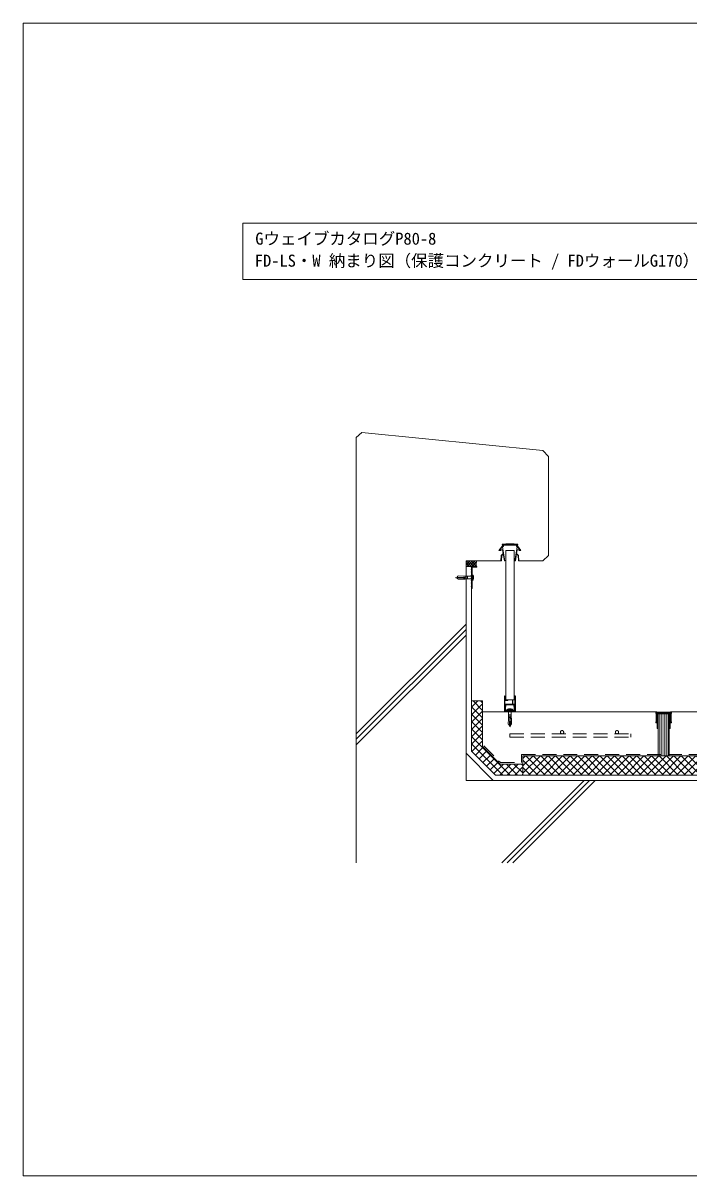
# Model space of a CAD drawing. Units: millimetres, scale not verified. Extents: x -1485 to 1485, y -1050 to 1050.
# Drawn here: x -1485 to -272, y -1050 to 1050 of the extents above; entities that cross this region are included whole.
import ezdxf
from ezdxf.enums import TextEntityAlignment as Align

# ---------------------------------------------------------------- set-up
doc = ezdxf.new("R2010")
doc.units = ezdxf.units.MM
doc.header["$LTSCALE"] = 4
doc.linetypes.add('USER2', pattern=[9.525, 6.35, -3.175])
for name, color, linetype, lineweight in [('0-0_0', 7, 'Continuous', 18), ('0-3_HATCH', 9, 'Continuous', 18), ('0-4_KUTAI', 3, 'Continuous', 18), ('0-5_BOUSUI', 1, 'Continuous', 18), ('0-6_KANAMONO_SCREW', 4, 'Continuous', 18), ('0-7_dannnetu', 6, 'Continuous', 18), ('0-8_KANAMONO', 4, 'Continuous', 18), ('0-9_buhin', 2, 'Continuous', 18), ('0-A_tensen', 7, 'USER2', 18), ('0-B_MOJI', 7, 'Continuous', 18)]:
    doc.layers.add(name, color=color, linetype=linetype, lineweight=lineweight)
doc.layers.add('0-1_WAKU', color=7, linetype='Continuous')
doc.styles.add('ＭＳ ゴシック', font='')
doc.styles.get('ＭＳ ゴシック').set_extended_font_data('MS Gothic')

# ---------------------------------------------------------------- blocks, each defined once
blk = doc.blocks.new('hps-5-10-30')
at = {"layer": '0-6_KANAMONO_SCREW'}
for p, q in [((-4.583, 1.667), (4.583, 1.667)), ((-4.583, 0), (-4.583, 1.667)), ((-4.583, 0), (-3.333, 0)), ((-3.542, 2.083), (-2.5, 2.292)), ((3.542, 2.083), (-3.542, 2.083)), ((-3.542, 2.083), (-3.542, 1.667)), ((-3.333, 0), (3.333, 0)), ((2.5, 2.292), (-2.5, 2.292)), ((2.5, 2.292), (3.542, 2.083)), ((3.333, 0), (4.583, 0)), ((3.542, 1.667), (3.542, 2.083)), ((4.583, 1.667), (4.583, 0)), ((-2.629, -15.57), (-3.074, -25.674)), ((-2.42, -15.579), (-2.629, -15.57)), ((-2.509, -12.864), (-2.619, -15.362)), ((-2.411, -15.371), (-2.619, -15.362)), ((-2.301, -12.873), (-2.509, -12.864)), ((-2.5, -0.833), (-2.5, -12.656)), ((-2.5, -8.489), (2.5, -8.489)), ((-2.5, -10.989), (2.5, -10.989)), ((-2.292, -12.665), (-2.5, -12.656)), ((-2.292, -12.665), (-2.42, -15.579)), ((-0.208, -12.656), (-0.833, -26.823)), ((-0.575, -20.977), (0.563, -20.693)), ((-0.52, -19.713), (0.508, -19.456)), ((-0.464, -18.449), (0.454, -18.22)), ((-0.408, -17.185), (0.399, -16.984)), ((-0.352, -15.921), (0.345, -15.747)), ((-0.297, -14.657), (0.29, -14.511)), ((-0.241, -13.394), (0.236, -13.274)), ((-0.208, -12.656), (0.208, -12.656)), ((0.208, -12.656), (0.833, -26.823)), ((2.292, -12.665), (2.5, -12.656)), ((2.292, -12.665), (2.42, -15.579)), ((2.301, -12.873), (2.509, -12.864)), ((2.411, -15.371), (2.619, -15.362)), ((2.42, -15.579), (2.629, -15.57)), ((2.5, -0.833), (2.5, -12.656)), ((2.509, -12.864), (2.619, -15.362)), ((2.629, -15.57), (3.074, -25.674)), ((-1.595, -26.823), (-0.385, -29.743)), ((-1.347, -27.42), (1.043, -26.823)), ((-0.798, -26.033), (0.781, -25.638)), ((-0.743, -24.769), (0.727, -24.402)), ((-0.687, -23.505), (0.672, -23.165)), ((-0.631, -22.241), (0.617, -21.929)), ((1.595, -26.823), (0.385, -29.743)), ((0.833, -26.823), (2.5, -26.823)), ((2.5, -26.823), (3.074, -25.674))]:
    blk.add_line(p, q, dxfattribs=at)
blk.add_lwpolyline([(-0.833, -26.823), (-2.5, -26.823), (-3.074, -25.674)], dxfattribs=at)
for centre, radius, start, end in [((-3.333, -0.833), 0.833, 0, 90), ((3.333, -0.833), 0.833, 90, 180), ((0, -29.583), 0.417, 202.5, 337.5)]:
    blk.add_arc(centre, radius, start, end, dxfattribs=at)
blk = doc.blocks.new('X4')
at = {"layer": '0-0_0'}
for p, q in [((760, 1027.763), (767.237, 1035)), ((760, 1032.253), (762.747, 1035)), ((765.771, 1025), (760, 1030.771)), ((770.261, 1025), (760.261, 1035)), ((761.727, 1025), (771.727, 1035)), ((774.752, 1025), (764.752, 1035)), ((766.217, 1025), (776.217, 1035)), ((779.242, 1025), (769.242, 1035)), ((770.707, 1025), (779.13, 1033.422)), ((778.464, 1030.268), (773.732, 1035)), ((779.327, 1033.895), (778.222, 1035)), ((761.281, 1025), (760, 1026.281)), ((775.197, 1025), (778.561, 1028.364)), ((779.688, 1025), (779.696, 1025.008))]:
    blk.add_line(p, q, dxfattribs=at)
blk = doc.blocks.new('X5')
at = {"layer": '0-0_0'}
for p, q in [((770, 768.355), (781.645, 780)), ((790, 762.795), (772.795, 780)), ((790, 776.265), (786.265, 780)), ((770, 754.885), (790, 774.885)), ((790, 749.324), (770, 769.324)), ((770, 741.415), (790, 761.415)), ((790, 735.854), (770, 755.854)), ((770, 727.944), (790, 747.944)), ((790, 722.383), (770, 742.383)), ((770, 714.474), (790, 734.474)), ((790, 708.913), (770, 728.913)), ((770, 701.003), (790, 721.003)), ((840.443, 645), (770, 715.443)), ((826.972, 645), (770, 701.972)), ((770.553, 688.086), (790, 707.533)), ((777.288, 681.351), (791.431, 695.493)), ((784.024, 674.616), (798.166, 688.758)), ((790.759, 667.881), (804.901, 682.023)), ((797.494, 661.146), (811.636, 675.288)), ((804.229, 654.41), (818.371, 668.553)), ((810.964, 647.675), (828.289, 665)), ((821.76, 645), (841.76, 665)), ((853.913, 645), (833.913, 665)), ((835.23, 645), (855.23, 665)), ((863.64, 648.744), (847.383, 665)), ((848.7, 645), (863.64, 659.939)), ((863.64, 662.214), (860.854, 665)), ((862.171, 645), (863.64, 646.469))]:
    blk.add_line(p, q, dxfattribs=at)
blk = doc.blocks.new('X6')
at = {"layer": '0-0_0'}
for p, q in [((863.64, 648.113), (895.526, 680)), ((863.64, 661.584), (882.056, 680)), ((863.64, 675.054), (868.585, 680)), ((904.094, 645), (869.094, 680)), ((873.997, 645), (908.997, 680)), ((917.565, 645), (882.565, 680)), ((887.467, 645), (922.467, 680)), ((931.035, 645), (896.035, 680)), ((900.937, 645), (935.937, 680)), ((944.505, 645), (909.505, 680)), ((914.408, 645), (949.408, 680)), ((957.976, 645), (922.976, 680)), ((927.878, 645), (962.878, 680)), ((971.446, 645), (936.446, 680)), ((941.348, 645), (976.348, 680)), ((984.916, 645), (949.916, 680)), ((954.819, 645), (989.819, 680)), ((998.387, 645), (963.387, 680)), ((968.289, 645), (1003.289, 680)), ((1011.857, 645), (976.857, 680)), ((981.76, 645), (1016.76, 680)), ((1025.328, 645), (990.328, 680)), ((995.23, 645), (1030.23, 680)), ((1038.798, 645), (1003.798, 680)), ((1008.7, 645), (1043.7, 680)), ((1052.268, 645), (1017.268, 680)), ((1022.171, 645), (1057.171, 680)), ((1065.739, 645), (1030.739, 680)), ((1035.641, 645), (1070.641, 680)), ((1079.209, 645), (1044.209, 680)), ((1049.112, 645), (1084.112, 680)), ((1092.68, 645), (1057.68, 680)), ((1062.582, 645), (1097.582, 680)), ((1106.15, 645), (1071.15, 680)), ((1076.052, 645), (1111.052, 680)), ((1119.62, 645), (1084.62, 680)), ((1089.523, 645), (1124.523, 680)), ((1133.091, 645), (1098.091, 680)), ((1102.993, 645), (1137.993, 680)), ((1146.561, 645), (1111.561, 680)), ((1116.463, 645), (1151.463, 680)), ((1160.031, 645), (1125.031, 680)), ((1129.934, 645), (1164.934, 680)), ((1173.502, 645), (1138.502, 680)), ((1143.404, 645), (1178.404, 680)), ((1186.972, 645), (1151.972, 680)), ((1156.875, 645), (1191.875, 680)), ((1200.443, 645), (1165.443, 680)), ((1170.345, 645), (1205.345, 680)), ((1213.913, 645), (1178.913, 680)), ((1183.815, 645), (1218.815, 680)), ((1227.383, 645), (1192.383, 680)), ((1197.286, 645), (1232.286, 680)), ((1240.854, 645), (1205.854, 680)), ((1210.756, 645), (1245.756, 680)), ((1254.324, 645), (1219.324, 680)), ((1224.227, 645), (1259.227, 680)), ((1267.795, 645), (1232.795, 680)), ((1237.697, 645), (1272.697, 680)), ((1281.265, 645), (1246.265, 680)), ((1251.167, 645), (1286.167, 680)), ((1294.735, 645), (1259.735, 680)), ((1264.638, 645), (1299.638, 680)), ((1308.206, 645), (1273.206, 680)), ((1278.108, 645), (1313.108, 680)), ((1321.676, 645), (1286.676, 680)), ((1291.578, 645), (1326.578, 680)), ((1335.146, 645), (1300.146, 680)), ((1305.049, 645), (1340.049, 680)), ((1348.617, 645), (1313.617, 680)), ((1318.519, 645), (1353.519, 680)), ((1362.087, 645), (1327.087, 680)), ((1331.99, 645), (1366.99, 680)), ((1375.558, 645), (1340.558, 680)), ((1345.46, 645), (1380.46, 680)), ((1389.028, 645), (1354.028, 680)), ((1358.93, 645), (1393.93, 680)), ((1402.498, 645), (1367.498, 680)), ((1372.401, 645), (1407.401, 680)), ((1415.969, 645), (1380.969, 680)), ((1385.871, 645), (1420.871, 680)), ((1429.439, 645), (1394.439, 680)), ((1399.342, 645), (1434.342, 680)), ((1442.91, 645), (1407.91, 680)), ((1412.812, 645), (1447.812, 680)), ((1456.38, 645), (1421.38, 680)), ((1426.282, 645), (1461.282, 680)), ((1469.85, 645), (1434.85, 680)), ((1439.753, 645), (1474.753, 680)), ((1483.321, 645), (1448.321, 680)), ((1453.223, 645), (1488.223, 680)), ((1496.791, 645), (1461.791, 680)), ((1466.693, 645), (1501.693, 680)), ((1510.261, 645), (1475.261, 680)), ((1480.164, 645), (1515.164, 680)), ((1523.732, 645), (1488.732, 680)), ((1493.634, 645), (1528.634, 680)), ((1537.202, 645), (1502.202, 680)), ((1507.105, 645), (1542.105, 680)), ((1550.673, 645), (1515.673, 680)), ((1520.575, 645), (1555.575, 680)), ((1564.143, 645), (1529.143, 680)), ((1534.045, 645), (1569.045, 680)), ((1577.613, 645), (1542.613, 680)), ((1547.516, 645), (1582.516, 680)), ((1591.084, 645), (1556.084, 680)), ((1560.986, 645), (1595.986, 680)), ((1604.554, 645), (1569.554, 680)), ((1574.457, 645), (1609.457, 680)), ((1618.025, 645), (1583.025, 680)), ((1587.927, 645), (1622.927, 680)), ((1631.495, 645), (1596.495, 680)), ((1601.397, 645), (1636.397, 680)), ((1644.965, 645), (1609.965, 680)), ((1614.868, 645), (1649.868, 680)), ((1658.436, 645), (1623.436, 680)), ((1628.338, 645), (1663.338, 680)), ((1671.906, 645), (1636.906, 680)), ((1641.808, 645), (1676.808, 680)), ((1685.376, 645), (1650.376, 680)), ((1655.279, 645), (1690.279, 680)), ((1698.847, 645), (1663.847, 680)), ((1668.749, 645), (1703.749, 680)), ((1712.317, 645), (1677.317, 680)), ((1682.22, 645), (1717.22, 680)), ((1725.788, 645), (1690.788, 680)), ((1695.69, 645), (1730.69, 680)), ((1739.258, 645), (1704.258, 680)), ((1709.16, 645), (1744.16, 680)), ((1752.728, 645), (1717.728, 680)), ((1722.631, 645), (1757.631, 680)), ((1766.199, 645), (1731.199, 680)), ((1736.101, 645), (1771.101, 680)), ((1779.669, 645), (1744.669, 680)), ((1749.572, 645), (1784.572, 680)), ((1793.14, 645), (1758.14, 680)), ((1763.042, 645), (1798.042, 680)), ((1806.61, 645), (1771.61, 680)), ((1776.512, 645), (1811.512, 680)), ((1820.08, 645), (1785.08, 680)), ((1789.983, 645), (1824.983, 680)), ((1833.551, 645), (1798.551, 680)), ((1803.453, 645), (1838.453, 680)), ((1847.021, 645), (1812.021, 680)), ((1816.923, 645), (1851.923, 680)), ((1860.491, 645), (1825.491, 680)), ((1830.394, 645), (1865.394, 680)), ((1873.962, 645), (1838.962, 680)), ((1843.864, 645), (1878.864, 680)), ((1887.432, 645), (1852.432, 680)), ((1857.335, 645), (1892.335, 680)), ((1900.903, 645), (1865.903, 680)), ((1870.805, 645), (1905.805, 680)), ((1914.373, 645), (1879.373, 680)), ((1884.275, 645), (1919.275, 680)), ((1927.843, 645), (1892.843, 680)), ((1897.746, 645), (1932.746, 680)), ((1941.314, 645), (1906.314, 680)), ((1911.216, 645), (1946.216, 680)), ((1954.784, 645), (1919.784, 680)), ((1924.686, 645), (1959.686, 680)), ((1968.255, 645), (1933.255, 680)), ((1938.157, 645), (1973.157, 680)), ((1981.725, 645), (1946.725, 680)), ((1951.627, 645), (1986.627, 680)), ((1995.195, 645), (1960.195, 680)), ((1965.098, 645), (2000.098, 680)), ((2008.666, 645), (1973.666, 680)), ((1978.568, 645), (2013.568, 680)), ((2022.136, 645), (1987.136, 680)), ((1992.038, 645), (2027.038, 680)), ((2035.606, 645), (2000.606, 680)), ((2005.509, 645), (2040.509, 680)), ((2049.077, 645), (2014.077, 680)), ((2018.979, 645), (2053.979, 680)), ((2062.547, 645), (2027.547, 680)), ((2032.45, 645), (2067.45, 680)), ((2076.018, 645), (2041.018, 680)), ((2045.92, 645), (2080.92, 680)), ((2089.488, 645), (2054.488, 680)), ((2059.39, 645), (2094.39, 680)), ((2102.958, 645), (2067.958, 680)), ((2072.861, 645), (2107.861, 680)), ((2116.429, 645), (2081.429, 680)), ((2086.331, 645), (2121.331, 680)), ((2129.899, 645), (2094.899, 680)), ((2099.801, 645), (2134.801, 680)), ((2143.37, 645), (2108.37, 680)), ((2113.272, 645), (2148.272, 680)), ((2156.84, 645), (2121.84, 680)), ((2126.742, 645), (2161.742, 680)), ((2170.31, 645), (2135.31, 680)), ((2140.213, 645), (2175.213, 680)), ((2183.781, 645), (2148.781, 680)), ((2153.683, 645), (2188.683, 680)), ((2197.251, 645), (2162.251, 680)), ((2167.153, 645), (2202.153, 680)), ((2210.721, 645), (2175.721, 680)), ((2180.624, 645), (2215.624, 680)), ((2224.192, 645), (2189.192, 680)), ((2194.094, 645), (2229.094, 680)), ((2237.662, 645), (2202.662, 680)), ((2207.565, 645), (2242.565, 680)), ((2251.133, 645), (2216.133, 680)), ((2221.035, 645), (2256.035, 680)), ((2264.603, 645), (2229.603, 680)), ((2234.505, 645), (2269.505, 680)), ((2278.073, 645), (2243.073, 680)), ((2247.976, 645), (2282.976, 680)), ((2291.544, 645), (2256.544, 680)), ((2261.446, 645), (2296.446, 680)), ((2305.014, 645), (2270.014, 680)), ((2274.916, 645), (2309.916, 680)), ((2318.485, 645), (2283.485, 680)), ((2288.387, 645), (2320, 676.613)), ((2320, 656.955), (2296.955, 680)), ((2320, 670.425), (2310.425, 680)), ((890.624, 645), (863.64, 671.984)), ((877.153, 645), (863.64, 658.514)), ((2301.857, 645), (2320, 663.143)), ((863.683, 645), (863.64, 645.043)), ((2315.328, 645), (2320, 649.672))]:
    blk.add_line(p, q, dxfattribs=at)

msp = doc.modelspace()

# ---------------------------------------------------------------- linework, layer by layer
at = {"layer": '0-0_0'}
msp.add_lwpolyline([(-1485, -1050), (1485, -1050), (1485, 1050), (-1485, 1050)], close=True, dxfattribs=at)
at = {"layer": '0-3_HATCH'}
for p, q in [((-878.152, -244.706), (-678.152, -44.706)), ((-878.152, -254.706), (-678.152, -54.706)), ((-878.152, -264.706), (-678.152, -64.706)), ((-613.152, -479.706), (-463.152, -329.706)), ((-603.152, -479.706), (-453.152, -329.706)), ((-593.152, -479.706), (-443.152, -329.706))]:
    msp.add_line(p, q, dxfattribs=at)
at = {"layer": '0-4_KUTAI'}
for p, q in [((-678.152, 70.294), (-614.448, 70.294)), ((-331.152, -204.706), (-648.152, -204.706)), ((-324.938, -284.706), (-324.938, -208.206)), ((-321.188, -284.706), (-321.188, -208.206)), ((-317.438, -284.706), (-317.438, -208.206)), ((-313.688, -284.706), (-313.688, -208.206)), ((-309.938, -284.706), (-309.938, -208.206)), ((881.848, -204.706), (-305.152, -204.706)), ((-628.654, -329.706), (-678.152, -280.209))]:
    msp.add_line(p, q, dxfattribs=at)
for points in [[(-581.855, 70.294), (-538.152, 70.294), (-528.152, 80.294), (-528.152, 260.294), (-538.102, 271.289), (-868.201, 304.299), (-878.152, 295.294), (-878.152, -479.706)], [(881.848, -329.706), (-678.152, -329.706), (-678.152, 70.294)], [(-328.152, -284.706), (-328.152, -208.206), (-308.152, -208.206), (-308.152, -284.706)]]:
    msp.add_lwpolyline(points, dxfattribs=at)
for points in [[(-305.652, -205.206), (-305.152, -204.706), (-304.152, -204.706), (-304.152, -207.706), (-304.652, -207.706), (-304.652, -222.706), (-304.152, -222.706), (-304.152, -224.706), (-305.652, -224.706), (-305.652, -206.206), (-330.652, -206.206), (-330.652, -224.706), (-332.152, -224.706), (-332.152, -222.706), (-331.652, -222.706), (-331.652, -207.706), (-332.152, -207.706), (-332.152, -204.706), (-331.152, -204.706), (-330.652, -205.206), (-318.152, -205.206)], [(-307.152, -206.706), (-307.152, -207.706), (-309.152, -207.706), (-309.152, -208.206), (-307.152, -208.206), (-307.152, -219.706), (-307.652, -219.706), (-307.152, -220.706), (-307.152, -233.706), (-307.652, -233.706), (-307.152, -234.706), (-306.152, -234.706), (-306.152, -208.206), (-305.652, -208.206), (-305.652, -206.206), (-330.652, -206.206), (-330.652, -208.206), (-330.152, -208.206), (-330.152, -234.706), (-329.152, -234.706), (-328.652, -233.706), (-329.152, -233.706), (-329.152, -220.706), (-328.652, -219.706), (-329.152, -219.706), (-329.152, -208.206), (-327.152, -208.206), (-327.152, -207.706), (-329.152, -207.706), (-329.152, -206.706)]]:
    msp.add_lwpolyline(points, close=True, dxfattribs=at)
at = {"layer": '0-5_BOUSUI'}
for p, q in [((-662.022, 70.294), (-659.193, 70.294)), ((-668.152, 60.294), (-678.152, 60.294))]:
    msp.add_line(p, q, dxfattribs=at)
msp.add_lwpolyline([(881.848, -319.706), (-624.512, -319.706), (-668.152, -276.067), (-668.152, 20.594)], dxfattribs=at)
msp.add_arc((-649.756, 65.113), 9.942, 148.59698, 208.99547, dxfattribs=at)
at = {"layer": '0-7_dannnetu'}
for p, q in [((-648.152, -184.706), (-668.152, -184.706)), ((881.848, -284.706), (-574.512, -284.706)), ((-574.512, -319.706), (-574.512, -284.706))]:
    msp.add_line(p, q, dxfattribs=at)
msp.add_lwpolyline([(-574.512, -299.706), (-616.228, -299.706), (-648.152, -267.782), (-648.152, -184.706)], dxfattribs=at)
at = {"layer": '0-8_KANAMONO'}
for p, q in [((-658.152, 59.394), (-658.152, 59.994)), ((-667.852, 20.294), (-667.252, 20.294)), ((-608.152, -176.206), (-608.152, -201.406)), ((-602.152, -183.406), (-602.152, -183.006)), ((-588.152, -201.406), (-588.152, -176.206)), ((-608.152, -201.706), (-608.152, -204.406)), ((-607.152, -201.706), (-608.152, -201.706)), ((-607.852, -201.706), (-607.152, -201.706)), ((-607.852, -204.706), (-607.152, -204.706)), ((-607.152, -196.289), (-607.152, -200.258)), ((-606.152, -199.721), (-606.152, -196.289)), ((-591.028, -201.706), (-605.276, -201.706)), ((-590.152, -196.289), (-590.152, -199.721)), ((-589.152, -200.258), (-589.152, -196.289)), ((-588.452, -201.706), (-589.152, -201.706)), ((-589.152, -201.706), (-588.452, -201.706)), ((-589.152, -204.706), (-588.452, -204.706)), ((-588.152, -204.406), (-588.152, -202.006))]:
    msp.add_line(p, q, dxfattribs=at)
for points in [[(-605.274, 100.294), (-610.948, 100.294), (-610.948, 97.294), (-616.448, 90.294), (-614.664, 90.294), (-614.664, 89.494), (-618.152, 89.494), (-611.748, 97.644), (-611.748, 100.294), (-612.548, 100.294), (-612.548, 101.094), (-605.821, 101.094), (-605.615, 101.394), (-590.688, 101.394), (-590.483, 101.094), (-583.755, 101.094), (-583.755, 100.294), (-584.555, 100.294), (-584.555, 97.644), (-578.152, 89.494), (-581.639, 89.494), (-581.639, 90.294), (-579.855, 90.294), (-585.355, 97.294), (-585.355, 100.294), (-591.03, 100.294), (-591.235, 100.594), (-605.068, 100.594)], [(-588.152, 70.294), (-586.043, 83.089), (-583.169, 80.294), (-582.655, 70.294), (-581.855, 70.294), (-582.369, 80.294), (-585.932, 83.759), (-584.855, 90.294), (-579.855, 90.294), (-585.355, 97.294), (-585.355, 100.294), (-591.03, 100.294), (-591.189, 100.001), (-605.114, 100.001), (-605.274, 100.294), (-610.948, 100.294), (-610.948, 97.294), (-616.448, 90.294), (-611.448, 90.294), (-610.371, 83.759), (-613.935, 80.294), (-614.448, 70.294), (-613.648, 70.294), (-613.135, 80.294), (-610.261, 83.089), (-608.152, 70.294), (-607.352, 70.294), (-611.514, 95.545), (-610.148, 97.283), (-610.148, 99.201), (-586.155, 99.201), (-586.155, 97.283), (-584.79, 95.545), (-588.952, 70.294)]]:
    msp.add_lwpolyline(points, close=True, dxfattribs=at)
for points in [[(-658.452, 60.294), (-668.152, 60.294), (-668.952, 59.544), (-668.152, 58.794), (-668.152, 55.294), (-668.952, 54.544), (-668.152, 53.794), (-668.152, 50.294), (-668.952, 49.544), (-668.152, 48.794), (-668.152, 45.294), (-668.952, 44.544), (-668.152, 43.794), (-668.152, 40.294), (-668.952, 39.544)], [(-666.952, 20.594), (-666.952, 59.094), (-658.452, 59.094)], [(-668.952, 39.544), (-668.152, 38.794), (-668.152, 35.294), (-668.952, 34.544), (-668.152, 33.794), (-668.152, 30.294), (-668.952, 29.544), (-668.152, 28.794), (-668.152, 25.294), (-668.952, 24.544), (-668.152, 23.794), (-668.152, 20.594)], [(-602.452, -182.706), (-607.152, -182.706), (-607.152, -176.206)], [(-593.652, -183.206), (-593.652, -190.706), (-607.152, -190.706), (-607.152, -183.706), (-602.452, -183.706)], [(-589.152, -176.206), (-589.152, -190.706), (-592.652, -190.706), (-592.652, -183.206)], [(-607.152, -200.506), (-607.152, -191.706), (-589.152, -191.706), (-589.152, -200.506)], [(-606.852, -204.406), (-606.852, -202.706), (-598.61, -202.706)], [(-597.693, -202.706), (-589.452, -202.706), (-589.452, -204.406)]]:
    msp.add_lwpolyline(points, dxfattribs=at)
for centre, radius, start, end in [((-658.452, 59.994), 0.3, 360, 90), ((-658.452, 59.394), 0.3, 270, 0), ((-667.852, 20.594), 0.3, 180, 270), ((-667.252, 20.594), 0.3, 270, 0), ((-607.652, -176.206), 0.5, 90, 180), ((-607.652, -176.206), 0.5, 360, 90), ((-602.452, -183.006), 0.3, 360, 90), ((-602.452, -183.406), 0.3, 270, 0), ((-593.152, -183.206), 0.5, 90, 180), ((-593.152, -183.206), 0.5, 0, 90), ((-588.652, -176.206), 0.5, 90, 180), ((-588.652, -176.206), 0.5, 0, 90), ((-607.852, -201.406), 0.3, 180, 270), ((-607.852, -204.406), 0.3, 180, 270), ((-602.152, -196.289), 5, 144.96975, 180), ((-606.841, -200.25), 0.311, 181.39551, 249.13327), ((-607.152, -201.106), 0.6, 270, 90), ((-607.152, -201.106), 0.6, 270, 70.52878), ((-607.152, -204.406), 0.3, 270, 0), ((-605.837, -193.706), 0.5, 48.59038, 144.96975), ((-602.152, -196.289), 4, 144.96975, 180), ((-605.805, -199.701), 0.347, 183.3162, 223.51025), ((-607.152, -201.106), 1.6, 350.91528, 46.82645), ((-605.279, -201.409), 0.297, 170.25113, 270.66415), ((-605.837, -193.706), 0.5, 324.96975, 48.59038), ((-598.152, -202.906), 0.5, 23.57818, 156.42182), ((-591.02, -201.413), 0.293, 268.46195, 10.62277), ((-590.467, -193.706), 0.5, 131.40962, 215.03025), ((-594.077, -196.266), 3.926, 359.6581, 35.37215), ((-590.467, -193.706), 0.5, 35.03025, 131.40962), ((-589.152, -201.106), 1.6, 133.17355, 189.08472), ((-590.468, -199.714), 0.316, 314.44297, 358.73059), ((-594.094, -196.271), 4.942, 359.78768, 35.24257), ((-589.152, -201.106), 0.6, 90, 270), ((-589.152, -201.106), 0.6, 109.47122, 270), ((-589.152, -204.406), 0.3, 180, 270), ((-589.439, -200.267), 0.287, 287.69217, 1.77906), ((-588.452, -201.406), 0.3, 270, 0), ((-588.452, -202.006), 0.3, 360, 90), ((-588.452, -204.406), 0.3, 270, 0)]:
    msp.add_arc(centre, radius, start, end, dxfattribs=at)
at = {"layer": '0-9_buhin'}
msp.add_lwpolyline([(-590.652, 89.494), (-590.652, -182.706), (-605.652, -182.706), (-605.652, 89.494)], close=True, dxfattribs=at)
at = {"layer": '0-9_buhin', "linetype": 'USER2'}
msp.add_lwpolyline([(-645.652, -266.747), (-615.192, -297.206), (-577.012, -297.206), (-577.012, -282.206), (881.848, -282.206)], dxfattribs=at)
at = {"layer": '0-A_tensen'}
for q in [(-598.152, -244.706), (-378.152, -250.706)]:
    msp.add_line((-598.152, -250.706), q, dxfattribs=at)
msp.add_lwpolyline([(-598.152, -244.706), (-378.152, -244.706), (-378.152, -250.706)], dxfattribs=at)
for centre in [(-503.152, -241.706), (-403.152, -241.706)]:
    msp.add_circle(centre, 3, dxfattribs=at)
at = {"layer": '0-B_MOJI'}
msp.add_lwpolyline([(-1084.605, 582.805), (-29.742, 582.805), (-29.742, 685.766), (-1084.605, 685.766)], close=True, dxfattribs=at)

# ---------------------------------------------------------------- block references
at = {"layer": '0-1_WAKU', "rotation": 270}
msp.add_blockref('hps-5-10-30', (-666.952, 39.844), dxfattribs=at)
at = {"layer": '0-1_WAKU'}
msp.add_blockref('hps-5-10-30', (-598.152, -201.706), dxfattribs=at)
at = {"layer": '0-3_HATCH'}
for name in ['X4', 'X5', 'X6']:
    msp.add_blockref(name, (-1438.152, -964.706), dxfattribs=at)

# ---------------------------------------------------------------- texts
at = {"layer": '0-B_MOJI', "style": 'ＭＳ ゴシック'}
for s, p in [('GウェイブカタログP80-8', (-1061.949, 639.745)), ('FD-LS・W 納まり図（保護コンクリート / FDウォールG170）', (-1062.857, 599.6))]:
    msp.add_text(s, height=21.99, dxfattribs=at).set_placement(p, align=Align.BOTTOM_LEFT)

doc.saveas('drawing.dxf')
